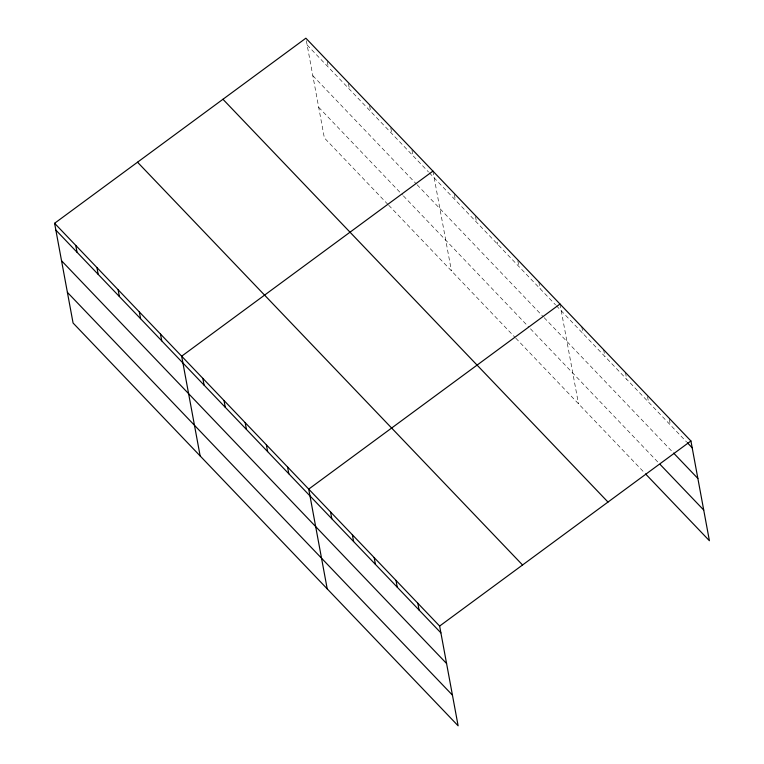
<?xml version="1.0" encoding="UTF-8"?>
<svg xmlns="http://www.w3.org/2000/svg" width="764" height="764" viewBox="0 0 764 764"><rect width="100%" height="100%" fill="white"/><g stroke="black" fill="none" stroke-linecap="round" stroke-linejoin="round"><path stroke-width="0.57" stroke-dasharray="3.82 2.86" d="M307.138 45.009L428.499 171.957M429.311 172.807L555.562 304.874M556.383 305.724L686.521 441.869M312.82 75.674L416.265 183.885M417.077 184.735L543.328 316.802M544.14 317.652L672.005 451.4M318.674 107.266L402.571 195.03M403.392 195.88L528.822 327.097M530.455 328.797L659.275 463.557M387.892 204.399L324.366 137.94L306.087 39.336M388.714 205.249L514.955 337.316M515.776 338.166L643.947 472.248M669.312 419.293L670.362 424.965M647.49 396.468L648.54 402.141M625.458 372.507L626.719 379.316M603.646 349.683L604.907 356.492M581.824 326.858L583.085 333.667M560.002 304.034L578.491 403.774M538.83 281.878L540.091 288.687M517.858 260.868L518.909 266.531M497.316 242.112L497.736 244.385M475.504 216.556L476.555 222.228M454.332 194.409L455.382 200.072M432.94 171.117L451.428 270.857M411.977 150.097L413.028 155.77M390.796 127.941L391.846 133.614M369.623 105.795L370.674 111.468M348.441 83.639L349.492 89.312M327.269 61.483L328.319 67.156"/><path stroke-width="1.15" d="M54.597 223.279L439.634 626.06L458.123 725.8L73.077 323.019L54.597 223.279L305.877 38.2L690.923 440.981L709.403 540.721L645.561 473.938M432.94 171.117L181.66 356.196L200.149 455.936M560.002 304.034L308.723 489.113L327.212 588.853M439.634 626.06L690.923 440.981M687.333 442.719L692.184 447.79M673.619 453.09L697.866 478.455M660.086 464.407L703.72 510.046M222.954 99.272L608.001 502.063M137.52 162.207L522.557 564.988M55.858 230.088L440.895 632.869M61.54 260.753L446.587 663.534M67.394 292.354L452.441 695.135M417.822 603.235L419.083 610.044M396 580.411L397.261 587.22M374.179 557.586L375.439 564.395M352.357 534.762L353.627 541.571M330.545 511.937L331.805 518.746M287.55 466.966L288.811 473.766M266.369 444.81L267.629 451.619M245.187 422.654L246.457 429.463M224.014 400.508L225.275 407.308M202.832 378.352L204.103 385.161M160.478 334.049L161.739 340.849M139.306 311.893L140.566 318.703M118.124 289.737L119.385 296.547M96.952 267.591L98.212 274.391M75.77 245.435L77.03 252.244"/></g></svg>
